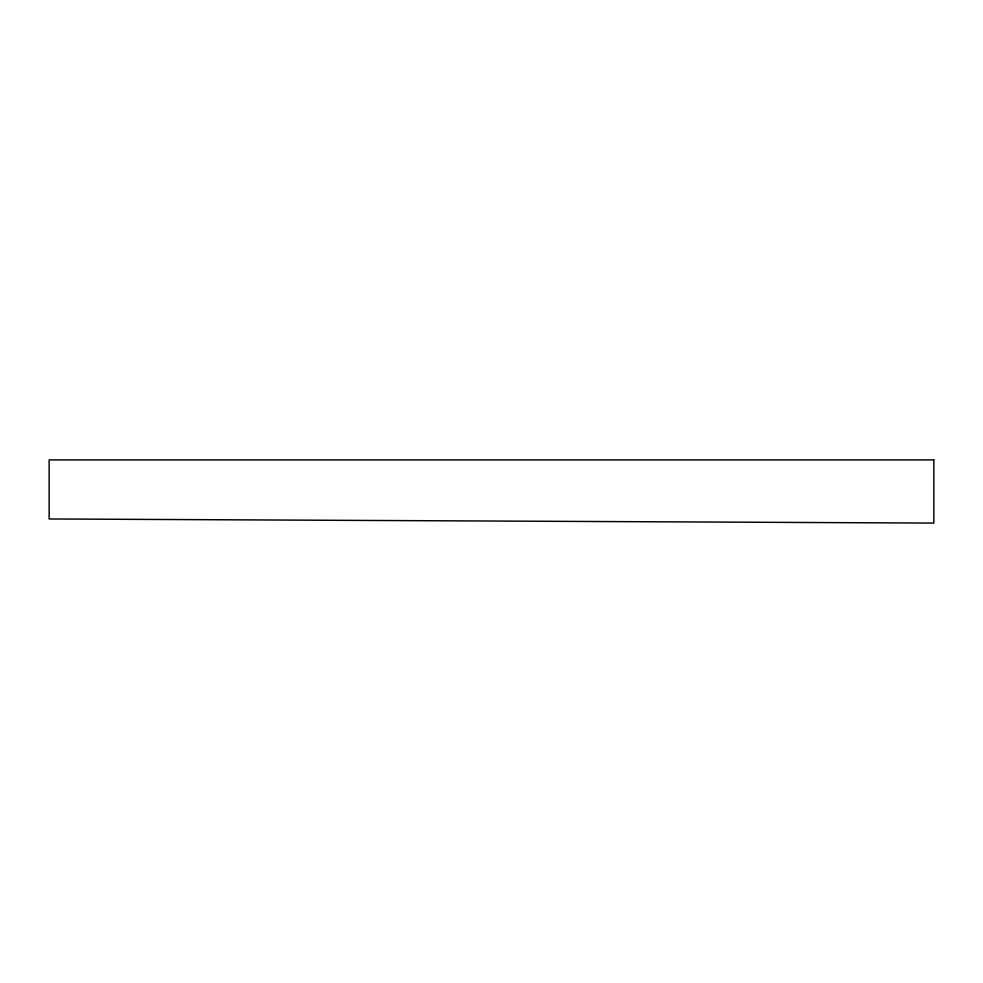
<?xml version="1.0" encoding="UTF-8"?>
<svg xmlns="http://www.w3.org/2000/svg" width="983" height="983" viewBox="0 0 983 983"><rect width="100%" height="100%" fill="white"/><g stroke="black" fill="none" stroke-linecap="round" stroke-linejoin="round"><path stroke-width="1.47" d="M933.85 459.909L49.15 459.909L49.15 518.963L933.85 523.091L933.85 459.909"/></g></svg>
